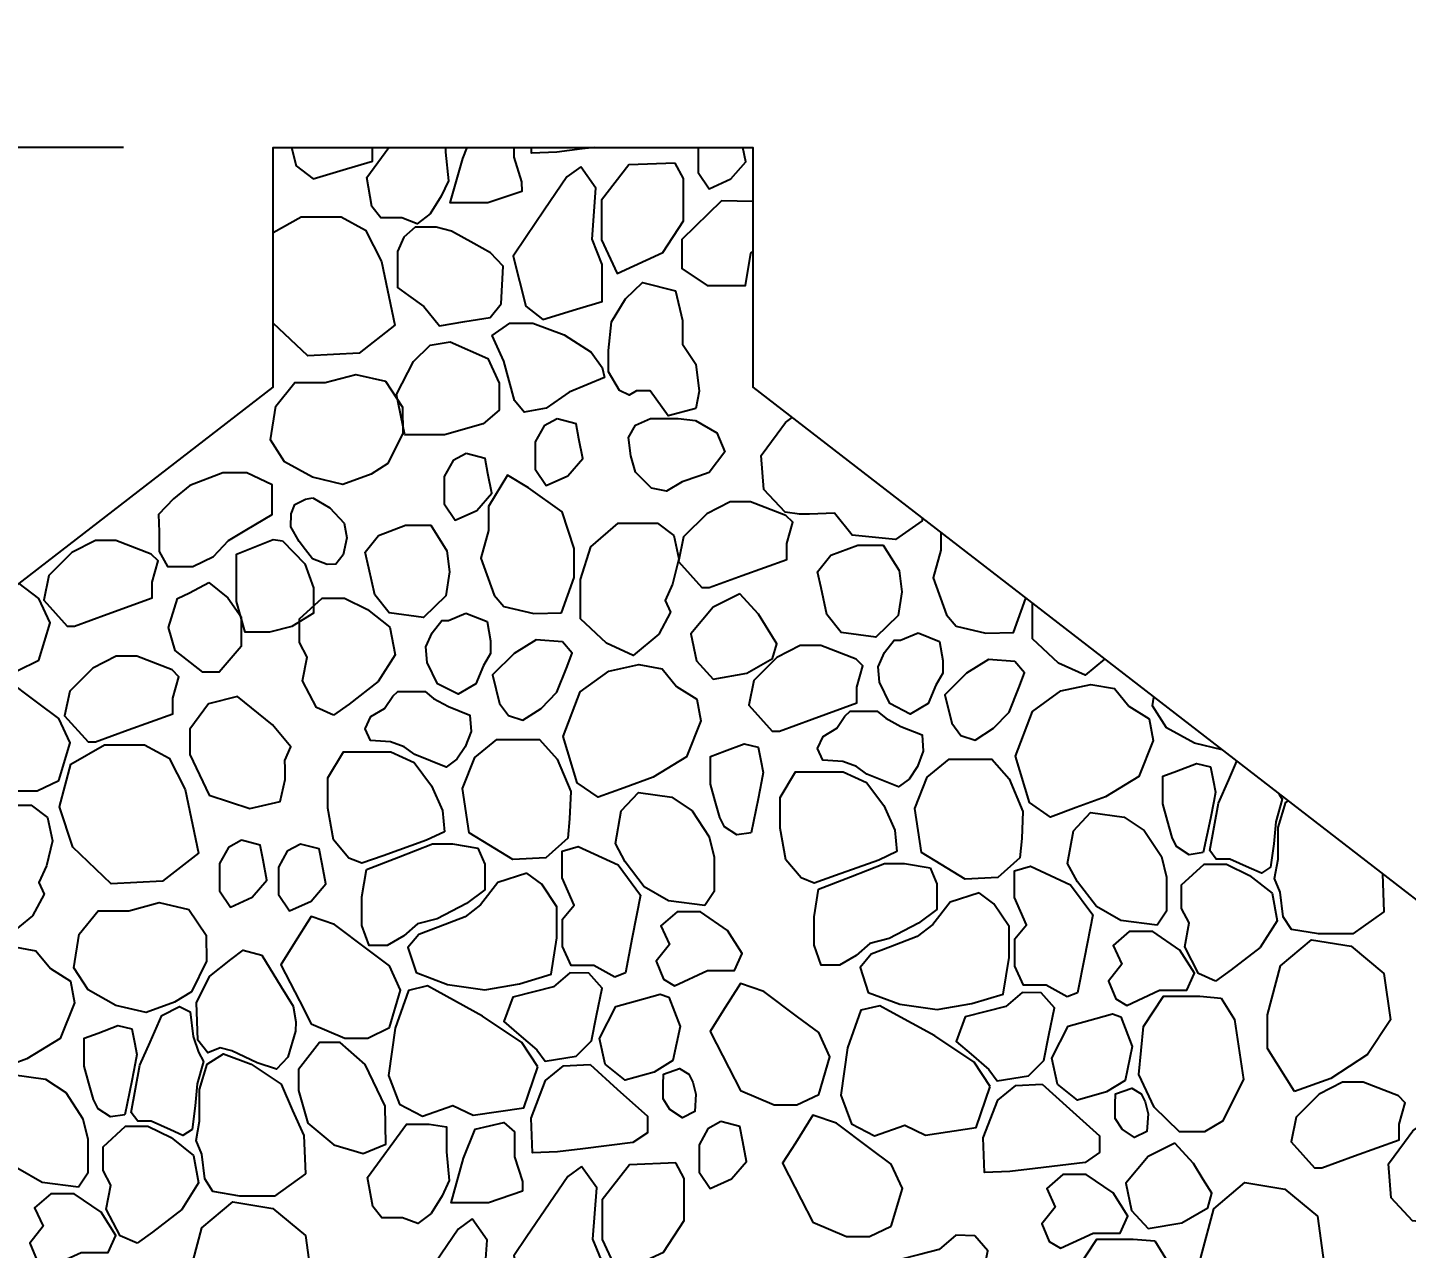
# Model space of a CAD drawing. Header units: millimetres. Extents: x -251401 to 377140, y -30451 to 275830.
# Drawn here: x 68891 to 71192, y 1223 to 3260 of the extents above; entities that cross this region are included whole.
import ezdxf

# ---------------------------------------------------------------- set-up
doc = ezdxf.new("R2010")
doc.units = ezdxf.units.MM
for name, color, linetype in [('0-S8', 8, 'Continuous'), ('A-DIMENSIONS', 30, 'Continuous'), ('A-WALL', 4, 'Continuous')]:
    doc.layers.add(name, color=color, linetype=linetype)
doc.styles.add('LEROY', font='simplex.shx')
doc.dimstyles.new('DIM100', dxfattribs={"dimscale": 0, "dimtxt": 220, "dimasz": 180, "dimexe": 220, "dimexo": 250, "dimgap": 1, "dimtad": 1, "dimtoh": 1, "dimlfac": 0.001, "dimzin": 1, "dimdsep": 46, "dimtxsty": 'LEROY', "dimblk1": 'ORIGIN', "dimblk2": 'ORIGIN', "dimsah": 1, "dimcen": 0.18, "dimclrd": 30, "dimclre": 30, "dimclrt": 7, "dimazin": 0, "dimtfac": 1, "dimtix": 1, "dimtmove": 1, "dimatfit": 3, "dimfxl": 1, "dimtvp": 1, "dimtolj": 2, "dimtzin": 0, "dimarcsym": 0})

# ---------------------------------------------------------------- blocks, each defined once
blk = doc.blocks.new('H24H24H24')
at = {"layer": '0-S8', "color": 8}
for points in [[(2690.9, 6000), (2690.9, 5958.4), (2672.5, 5931.2), (2636.4, 5947.4), (2611.7, 5976.2), (2616.3, 6000)], [(2863.6, 6000), (2884.7, 5997.4), (2926.9, 5992.2), (2968.9, 5990.5), (2969.3, 6000)], [(2998.8, 6000), (2998.8, 5983.8), (2985.5, 5942.5), (2985.4, 5926.7), (3042, 5907.3), (3104.7, 5907.3), (3083.8, 5981.8), (3076.5, 6000)], [(3112.4, 6000), (3112.4, 5992), (3107.5, 5944.5), (3119.6, 5918.8), (3137.9, 5889.4), (3160.1, 5872.5), (3185.6, 5882.3), (3220.3, 5882.3), (3235.3, 5901.2), (3243.8, 5949.6), (3207, 6000)], [(3369.7, 6000), (3361.9, 5969.5), (3333.5, 5947.4), (3277.6, 5964.3), (3234.4, 5977.3), (3234.4, 6000)], [(2600, 5910), (2651.8, 5910.8), (2718.1, 5846.5), (2718.1, 5797.8), (2676.2, 5769.5), (2611.8, 5769.5), (2602.9, 5823.7), (2600, 5826.2)], [(3400, 5857.8), (3353.5, 5884.3), (3286.9, 5884.3), (3245.8, 5862.1), (3219.2, 5809.9), (3197, 5703.4), (3256.9, 5656.9), (3342.4, 5652.4), (3400, 5707)], [(2317.4, 5381.6), (2317.1, 5376.8), (2362, 5345.7), (2433.8, 5353.2), (2463.7, 5389.9), (2505.5, 5388.1), (2521.8, 5388.1), (2546.1, 5391.2), (2581.7, 5429.2), (2586, 5486), (2559.2, 5522.1), (2545.1, 5541.1), (2534.2, 5549.2)], [(2286.2, 5357.5), (2286.2, 5327.8), (2298.8, 5281.6), (2276.9, 5219.9), (2260.7, 5201.2), (2210.8, 5189.4), (2164.7, 5190.6), (2144, 5247.7)], [(3938.7, 5183.7), (3921.5, 5150.5), (3865.4, 5126.6), (3827.2, 5126.6), (3790.9, 5144.2), (3772.4, 5206.6), (3790.9, 5247.1), (3824.2, 5272.2)], [(2012.8, 5146.2), (2045.1, 5119.5), (2089.6, 5139.7), (2133, 5180.2), (2133, 5239.2)], [(1816.9, 4994.8), (1863, 5005.8), (1909.4, 5031.5), (1933, 5068.5), (1930.7, 5082.8)], [(1721.9, 4921.4), (1716.8, 4912.3), (1727.1, 4874.7), (1730.7, 4838), (1735.8, 4798.9), (1751.1, 4788.8), (1771.6, 4798), (1804, 4812.5), (1826.5, 4812.5), (1837.5, 4827.1), (1822.8, 4906.1), (1805.8, 4944.6), (1792, 4975.7)], [(1549.4, 4788.2), (1546.8, 4724.8), (1598.4, 4687.6), (1656.1, 4687.6), (1701, 4695.1), (1714.7, 4716.2), (1719.8, 4757.3), (1729.2, 4780.1), (1723.3, 4812.6), (1723.3, 4865.2), (1710.4, 4907.5), (1706.8, 4909.8)]]:
    blk.add_lwpolyline(points, dxfattribs=at)
for points in [[(2729.6, 5974), (2806.7, 5970.8), (2852.2, 5912.2), (2852.2, 5846), (2826.2, 5789.6), (2750.1, 5824.8), (2715.5, 5877.5), (2715.5, 5948)], [(2886.8, 5967.8), (2910, 5950.9), (2947.9, 5895.1), (2978, 5850.9), (2999.8, 5818.8), (2978.5, 5735.1), (2950, 5713), (2894.2, 5729.9), (2850.9, 5742.9), (2851, 5804.6), (2867.9, 5846.7), (2861.6, 5932.1)], [(3019.5, 5739), (3016.3, 5801.7), (3037.6, 5824.4), (3065.5, 5839.8), (3102.7, 5860.4), (3128.4, 5866.8), (3163.1, 5866.8), (3182, 5850.5), (3192.8, 5826.1), (3192.8, 5766.5), (3174.2, 5753.2), (3148.5, 5734.8), (3122.7, 5702.3), (3080.5, 5709.3), (3038.2, 5716.2)], [(2694.9, 5564.6), (2740.8, 5552.3), (2771.1, 5594.1), (2794.1, 5594.1), (2806.2, 5586.5), (2822.4, 5594.2), (2840.6, 5625.4), (2840.6, 5661.4), (2835.8, 5709.2), (2812.3, 5747.2), (2784, 5774.7), (2728.9, 5760.9), (2717.2, 5711.2), (2717.2, 5671.6), (2694.9, 5638.4), (2689.2, 5593.1)], [(2847.3, 5616), (2906.2, 5591.8), (2944.8, 5564.7), (2981.2, 5558.3), (2997.4, 5578), (3015.3, 5643.2), (3034.9, 5686.4), (3005.5, 5706.6), (2966.8, 5706.6), (2914.4, 5687.3), (2869.7, 5658.5), (2851.1, 5632.9)], [(3105, 5675.6), (3042, 5647.7), (3023.3, 5606.8), (3023.3, 5561.7), (3049.8, 5538.8), (3114.4, 5520.2), (3180.3, 5520.2), (3194.6, 5587.5), (3166, 5642.7), (3138.3, 5669.9)], [(3208.6, 5472.4), (3236.7, 5454.7), (3284, 5437.6), (3334.7, 5449.6), (3381.1, 5475.4), (3404.7, 5512.3), (3395.8, 5568.1), (3364.2, 5607.5), (3313.2, 5607.5), (3262.3, 5621.4), (3212.8, 5609.8), (3184.3, 5566.6), (3183.5, 5523.4)], [(2695.6, 5544.1), (2660, 5523.9), (2646.5, 5492.1), (2672.5, 5457.4), (2689.8, 5451.6), (2717.9, 5442.3), (2743.8, 5426.6), (2768.8, 5431.4), (2795.8, 5458.4), (2803.5, 5485.3), (2807.4, 5516.2), (2795.8, 5536.4), (2770.8, 5547.9), (2724.5, 5547.9)], [(2926, 5547.2), (2948, 5535.2), (2962.7, 5508.5), (2962.7, 5462.9), (2944.4, 5435.7), (2908.2, 5451.9), (2883.6, 5480.7), (2889.9, 5513.7), (2894.7, 5538.9)], [(3077.9, 5489.5), (3099.9, 5477.5), (3114.6, 5450.8), (3114.6, 5405.2), (3096.2, 5378), (3060.1, 5394.2), (3035.4, 5423), (3041.7, 5456), (3046.5, 5481.2)], [(2919.3, 5223.6), (2898.1, 5282.2), (2898.1, 5330.8), (2918, 5391.9), (2974.2, 5431.8), (3009.1, 5453), (3040.8, 5400.8), (3040.8, 5360.7), (3053.4, 5314.6), (3031.6, 5252.9), (3015.3, 5234.2), (2965.4, 5222.3)], [(3444.1, 5456.8), (3484, 5457.3), (3539.1, 5435.7), (3566.5, 5413.6), (3591.5, 5387.4), (3590.4, 5358.4), (3590.4, 5326), (3576.7, 5301), (3534, 5301), (3499.9, 5317.4), (3474.8, 5344.2), (3444.1, 5362.4), (3401.9, 5387.4), (3401.9, 5414.7), (3401.9, 5436.9)], [(2544.5, 5385.9), (2603.4, 5408.6), (2637.6, 5408.6), (2676.7, 5388.7), (2715.2, 5350.3), (2723.7, 5309), (2684.6, 5265.7), (2672.5, 5265.7), (2617.7, 5285.6), (2543, 5312.7), (2543, 5338.9), (2533, 5374.5)], [(3334, 5415.5), (3305.7, 5398.8), (3281.8, 5372.9), (3277, 5348.5), (3283.4, 5320.2), (3295.3, 5304.7), (3310.1, 5303.9), (3334.4, 5313.5), (3346, 5328.6), (3356.8, 5342.6), (3370.7, 5366.9), (3370.3, 5388.8), (3364, 5404), (3346, 5413.1)], [(2756.8, 5188), (2799.7, 5152.5), (2844.2, 5172.7), (2887.6, 5213.2), (2887.6, 5278.8), (2869.9, 5333.6), (2824.4, 5373.1), (2758.8, 5373.1), (2731.6, 5352.3), (2723.2, 5313.3), (2733.6, 5271.4), (2745.9, 5243.8), (2737, 5224.5)], [(3224.5, 5352.7), (3179.3, 5369.5), (3136.8, 5369.5), (3110.3, 5327.1), (3105.8, 5291.7), (3112, 5251.8), (3149.2, 5215.6), (3206.8, 5223.5), (3230.7, 5253.6), (3240.4, 5297.9), (3246.4, 5324.8)], [(3384.3, 5343.8), (3347.4, 5305.4), (3332.9, 5264.9), (3332.9, 5222.9), (3369.1, 5200.5), (3406.1, 5191.1), (3446.6, 5191.1), (3461.1, 5242.5), (3461.1, 5292.4), (3461.1, 5321.3), (3400.3, 5346)], [(3603.7, 5321.4), (3662.7, 5344.1), (3696.8, 5344.1), (3736, 5324.2), (3774.4, 5285.8), (3782.9, 5244.6), (3743.8, 5201.2), (3731.7, 5201.2), (3676.9, 5221.1), (3602.2, 5248.2), (3602.2, 5274.4), (3592.2, 5310)], [(2469.9, 5319.8), (2424.7, 5336.6), (2382.2, 5336.6), (2355.7, 5294.1), (2351.2, 5258.7), (2357.4, 5218.9), (2394.6, 5182.6), (2452.2, 5190.6), (2476.1, 5220.7), (2485.8, 5264.9), (2491.8, 5291.8)], [(3507.4, 5274.3), (3475.6, 5248.3), (3453.8, 5216.8), (3453.8, 5167.2), (3490.1, 5124.5), (3517.6, 5124.5), (3563.9, 5160.7), (3574.8, 5199.1), (3559.6, 5247.5), (3540, 5257)], [(2621.5, 5255.3), (2666.1, 5233), (2703.5, 5188.5), (2694, 5143.1), (2666.1, 5112.9), (2609.9, 5122.6), (2566.7, 5147.4), (2560, 5171.7), (2574.1, 5194.9), (2590.3, 5221.3)], [(3299.3, 5052.6), (3327.7, 5065.3), (3351, 5109.8), (3343.4, 5149.7), (3356, 5174), (3356, 5213.5), (3318.6, 5247.9), (3281.1, 5247.9), (3242.6, 5229.2), (3205.2, 5199.3), (3196.6, 5153.3), (3224.9, 5108.8), (3273.5, 5071.3)], [(3078.6, 5222.7), (3042.8, 5208.8), (3037.6, 5176.9), (3037.6, 5155.6), (3048.9, 5135.5), (3062, 5105), (3091.7, 5087.6), (3125.7, 5105), (3143.2, 5140.7), (3145.3, 5166.5), (3134.9, 5190), (3118.7, 5210.5), (3107.8, 5210.5)], [(2324, 5189.8), (2288.2, 5175.8), (2283, 5144), (2283, 5122.6), (2294.3, 5102.6), (2307.4, 5072), (2337.1, 5054.6), (2371.1, 5072), (2388.6, 5107.8), (2390.7, 5133.5), (2380.3, 5157.1), (2364.1, 5177.6), (2353.2, 5177.6)], [(2917.3, 5175.1), (2961.2, 5178.4), (2997.9, 5155.4), (3034.1, 5119.8), (3022.6, 5072.1), (3007.2, 5051.9), (2983.6, 5044.2), (2952.9, 5063.9), (2926.6, 5090.8), (2910.7, 5131.3), (2901, 5156.2)], [(2427.5, 5146.2), (2486.5, 5168.9), (2520.6, 5168.9), (2559.8, 5149), (2598.2, 5110.6), (2606.7, 5069.4), (2567.6, 5026), (2555.5, 5026), (2500.7, 5045.9), (2426, 5073.1), (2426, 5099.2), (2416, 5134.8)], [(2162.7, 5142.2), (2206.6, 5145.5), (2243.3, 5122.5), (2279.5, 5086.8), (2267.9, 5039.2), (2252.6, 5018.9), (2229, 5011.2), (2198.3, 5031), (2172, 5057.8), (2156.1, 5098.3), (2146.3, 5123.3)], [(2686.5, 5043.3), (2710.5, 4983.3), (2766.2, 4949.5), (2814.7, 4931.5), (2857.8, 4915.6), (2892.7, 4939.7), (2916.2, 5017.1), (2887.8, 5091.8), (2840.3, 5126.1), (2790.2, 5137), (2750.9, 5129.9), (2726.9, 5100.5), (2693.1, 5079.2)], [(3568.8, 5128.3), (3627.8, 5151), (3662, 5151), (3701.1, 5131.1), (3739.5, 5092.7), (3748.1, 5051.5), (3708.9, 5008.1), (3696.8, 5008.1), (3642, 5028), (3567.4, 5055.1), (3567.4, 5081.3), (3557.4, 5116.9)], [(3757.6, 4943.9), (3739.1, 5006.4), (3757.6, 5046.9), (3793, 5073.5), (3849, 5115.6), (3888.2, 5128.8), (3917.5, 5082.4), (3938.9, 5048.5), (3907.7, 4988.1), (3888.2, 4950.2), (3832.1, 4926.3), (3793.8, 4926.3)], [(1931.9, 5010.3), (1955.9, 4950.4), (2011.6, 4916.6), (2060.1, 4898.6), (2103.2, 4882.6), (2138.1, 4906.8), (2161.5, 4984.2), (2133.2, 5058.8), (2085.7, 5093.2), (2035.6, 5104.1), (1996.3, 5097), (1972.3, 5067.5), (1938.5, 5046.3)], [(3107.7, 5066.9), (3071.8, 5052.6), (3069.9, 5025.4), (3079.8, 5000), (3093.4, 4979), (3111.4, 4966), (3164, 4987), (3181.4, 5000), (3204.3, 5008.1), (3237.7, 5010.6), (3246.4, 5029.7), (3237.1, 5050.2), (3214.2, 5063.8), (3200.6, 5084.2), (3191.9, 5092.2), (3164.6, 5092.2), (3146.7, 5092.2), (3132.4, 5080.5)], [(3380.4, 4977.3), (3370.4, 4999.6), (3401.1, 5036.8), (3459.8, 5084), (3507.9, 5071.6), (3539.3, 5029.4), (3539.3, 4987.2), (3507, 4919.4), (3439.2, 4897), (3388.7, 4908.6), (3379.9, 4945.3), (3379.9, 4964.5)], [(2353.1, 5033.9), (2317.2, 5019.7), (2315.3, 4992.5), (2325.2, 4967.1), (2338.8, 4946), (2356.8, 4933.1), (2409.4, 4954.1), (2426.8, 4967.1), (2449.7, 4975.1), (2483.1, 4977.6), (2491.8, 4996.8), (2482.5, 5017.2), (2459.6, 5030.8), (2446, 5051.2), (2437.3, 5059.3), (2410, 5059.3), (2392.1, 5059.3), (2377.8, 5047.5)], [(2602.7, 4856.3), (2626.6, 4852.8), (2647.3, 4866.3), (2654.9, 4881.8), (2662.5, 4909.2), (2670.3, 4937.4), (2670.3, 4983.8), (2647.3, 4992.5), (2614.2, 5004.9), (2590.8, 4999.5), (2586.5, 4977.3), (2582.5, 4957), (2585.3, 4941.8), (2590.7, 4913)], [(2905.8, 4879.9), (2908.6, 4847.6), (2945.4, 4814.7), (3000.1, 4811.9), (3040.3, 4836.4), (3073.1, 4856.5), (3084.3, 4930.1), (3063.7, 4981.9), (3026.9, 5012), (2955.5, 5012), (2926.5, 4979.1), (2903.6, 4925.1)], [(3547, 4928.8), (3524.8, 4822.3), (3584.8, 4775.7), (3670.3, 4771.2), (3734.6, 4832.2), (3756.8, 4899.9), (3738, 4970.9), (3681.4, 5003.1), (3614.7, 5003.1), (3573.7, 4980.9)], [(1848.1, 4823.3), (1872, 4819.8), (1892.6, 4833.4), (1900.2, 4848.8), (1907.8, 4876.2), (1915.7, 4904.5), (1915.7, 4950.8), (1892.7, 4959.5), (1859.6, 4972), (1836.2, 4966.6), (1831.9, 4944.3), (1827.9, 4924), (1830.7, 4908.8), (1836.1, 4880.1)], [(2151.2, 4847), (2154, 4814.6), (2190.8, 4781.8), (2245.5, 4779), (2285.7, 4803.5), (2318.5, 4823.5), (2329.7, 4897.1), (2309.1, 4949), (2272.3, 4979.1), (2200.9, 4979.1), (2171.9, 4946.2), (2149, 4892.1)], [(3114.2, 4858.2), (3144.4, 4843.9), (3216.7, 4818.1), (3252.1, 4805.5), (3273.6, 4814.2), (3299.3, 4844.4), (3308.7, 4897.3), (3308.7, 4948.3), (3283, 4991.3), (3203.8, 4991.3), (3164.7, 4973.5), (3136, 4934.9), (3117.6, 4893.8)], [(2359.6, 4825.3), (2389.8, 4810.9), (2462, 4785.2), (2497.5, 4772.6), (2519, 4781.2), (2544.7, 4811.4), (2554.1, 4864.4), (2554.1, 4915.3), (2528.4, 4958.4), (2449.2, 4958.4), (2410.1, 4940.6), (2381.3, 4902), (2363, 4860.9)], [(2679.8, 4735.3), (2740.6, 4743), (2781, 4766.4), (2812.6, 4807.7), (2829.1, 4838.3), (2819.4, 4892.8), (2790.7, 4923.4), (2734.8, 4915.6), (2701.2, 4893.3), (2672.5, 4849.5), (2664.2, 4815.5), (2664.2, 4758.6)], [(3801.8, 4717.7), (3844.8, 4682.1), (3889.2, 4702.4), (3932.7, 4742.8), (3932.7, 4808.5), (3914.9, 4863.3), (3869.4, 4902.7), (3803.8, 4902.7), (3776.6, 4882), (3768.2, 4843), (3778.6, 4801.1), (3790.9, 4773.4), (3782, 4754.2)], [(1925.2, 4702.3), (1986, 4710.1), (2026.4, 4733.4), (2058, 4774.8), (2074.5, 4805.4), (2064.8, 4859.8), (2036.1, 4890.5), (1980.2, 4882.7), (1946.6, 4860.3), (1917.9, 4816.6), (1909.6, 4782.5), (1909.6, 4725.7)], [(2829.8, 4615.5), (2865.2, 4635), (2902.7, 4635), (2917.2, 4666.6), (2917.2, 4712.3), (2897.9, 4735.6), (2917.7, 4781.4), (2917.7, 4826), (2891.3, 4833.6), (2824.3, 4802.7), (2787.3, 4752.5), (2801, 4681.5), (2812.4, 4622.5)], [(3058.7, 4830.9), (3047.2, 4804), (3047.2, 4761.2), (3077.7, 4738.7), (3126.7, 4713.1), (3159.4, 4704.7), (3181.9, 4684.4), (3209.7, 4668.5), (3240.2, 4668.5), (3252.1, 4702), (3252.1, 4749.3), (3244.6, 4795.2), (3191.2, 4815.9), (3134.5, 4837.9), (3101.1, 4837.9)], [(3354.7, 4837.7), (3376.7, 4825.7), (3391.4, 4798.9), (3391.4, 4753.4), (3373, 4726.1), (3336.9, 4742.4), (3312.2, 4771.2), (3318.5, 4804.2), (3323.3, 4829.4)], [(3452.9, 4844.1), (3474.9, 4832.1), (3489.6, 4805.3), (3489.6, 4759.8), (3471.3, 4732.5), (3435.1, 4748.8), (3410.5, 4777.6), (3416.8, 4810.6), (3421.6, 4835.8)], [(1827.6, 4608.8), (1855.9, 4621.4), (1879.2, 4666), (1871.6, 4705.9), (1884.3, 4730.2), (1884.3, 4769.7), (1846.8, 4804.1), (1809.4, 4804.1), (1770.9, 4785.3), (1733.4, 4755.5), (1724.8, 4709.5), (1753.2, 4664.9), (1801.8, 4627.5)], [(2075.2, 4582.6), (2110.6, 4602), (2148.1, 4602), (2162.6, 4633.7), (2162.6, 4679.3), (2143.3, 4702.6), (2163.1, 4748.5), (2163.1, 4793.1), (2136.7, 4800.7), (2069.7, 4769.8), (2032.7, 4719.6), (2046.4, 4648.6), (2057.8, 4589.5)], [(2304.1, 4798), (2292.6, 4771), (2292.6, 4728.2), (2323.1, 4705.7), (2372.1, 4680.1), (2404.8, 4671.7), (2427.3, 4651.4), (2455.1, 4635.5), (2485.6, 4635.5), (2497.5, 4669.1), (2497.5, 4716.3), (2490, 4762.2), (2436.6, 4782.9), (2379.9, 4805), (2346.5, 4805)], [(2976.6, 4789.3), (3025.1, 4773.4), (3054.3, 4736.3), (3080, 4716.3), (3124.6, 4699.1), (3156.8, 4686.8), (3175.5, 4664.8), (3161.8, 4623.1), (3109.2, 4603.1), (3046.9, 4594.6), (2989.1, 4604.3), (2936.5, 4620.3), (2926.8, 4681.4), (2926.8, 4732.8), (2952, 4770.5)], [(2222, 4756.3), (2270.5, 4740.4), (2299.7, 4703.3), (2325.4, 4683.3), (2370, 4666.2), (2402.2, 4653.8), (2420.9, 4631.9), (2407.2, 4590.2), (2354.6, 4570.2), (2292.3, 4561.6), (2234.5, 4571.3), (2181.9, 4587.3), (2172.2, 4648.5), (2172.2, 4699.9), (2197.4, 4737.6)], [(3536.5, 4591.3), (3564.6, 4573.6), (3611.9, 4556.4), (3662.6, 4568.4), (3709, 4594.2), (3732.6, 4631.1), (3723.7, 4687), (3692.1, 4726.3), (3641.1, 4726.3), (3590.1, 4740.2), (3540.7, 4728.6), (3512.1, 4685.4), (3511.4, 4642.2)], [(2730.4, 4601.3), (2675.6, 4626.6), (2630.4, 4626.6), (2617.7, 4655), (2642.1, 4693.6), (2687.2, 4724.5), (2726.3, 4724.5), (2753.2, 4701.2), (2738.9, 4670.2), (2761, 4642), (2748.9, 4612.4)], [(3206.2, 4531.6), (3187.7, 4594), (3206.2, 4634.5), (3241.6, 4661.2), (3297.7, 4703.3), (3336.8, 4716.5), (3366.1, 4670.1), (3387.6, 4636.2), (3356.3, 4575.8), (3336.8, 4537.9), (3280.7, 4514), (3242.4, 4514)], [(1695.8, 4424.9), (1741.2, 4496.5), (1741.2, 4552.7), (1719.4, 4634.5), (1667.7, 4677.9), (1601.2, 4667), (1546.8, 4621.7), (1536, 4544.4), (1574.3, 4486.2), (1635.1, 4446.6)], [(1975.8, 4568.3), (1921, 4593.7), (1875.8, 4593.7), (1863.1, 4622.1), (1887.5, 4660.6), (1932.6, 4691.5), (1971.7, 4691.5), (1998.6, 4668.2), (1984.3, 4637.2), (2006.4, 4609.1), (1994.3, 4579.5)], [(3362.5, 4541.1), (3362.7, 4525.6), (3375.6, 4482.1), (3394.5, 4462.2), (3427, 4472.3), (3469.2, 4492.8), (3488.3, 4497.7), (3509.1, 4489.2), (3526, 4510.5), (3527.9, 4573.3), (3506, 4617), (3470.6, 4644.9), (3450.4, 4660.8), (3419, 4652), (3386.6, 4599.6), (3366.7, 4567.3)], [(3731.6, 4572.9), (3755.6, 4513), (3811.2, 4479.2), (3859.7, 4461.2), (3902.8, 4445.2), (3937.7, 4469.4), (3961.2, 4546.8), (3932.8, 4621.5), (3885.4, 4655.8), (3835.2, 4666.7), (3795.9, 4659.6), (3771.9, 4630.2), (3738.1, 4608.9)], [(2489.8, 4420), (2471.3, 4482.5), (2489.8, 4523), (2525.2, 4549.6), (2581.3, 4591.8), (2620.4, 4604.9), (2649.7, 4558.6), (2671.2, 4524.6), (2640, 4464.2), (2620.4, 4426.4), (2564.3, 4402.4), (2526.1, 4402.4)], [(2873.3, 4622.1), (2904.9, 4623), (2932.5, 4599.3), (2965.1, 4591.1), (3000.1, 4582.3), (3015.3, 4541.3), (2990.2, 4519.8), (2960.4, 4494.3), (2946.5, 4475.4), (2894.5, 4483.6), (2869.1, 4509.4), (2860.5, 4551.7), (2851.2, 4597.2)], [(1818.3, 4580.5), (1795.9, 4544.8), (1781.3, 4444.7), (1815.9, 4375.5), (1846.2, 4357.3), (1888.1, 4357.3), (1930, 4398.6), (1955.5, 4453.2), (1948.2, 4533.2), (1914.8, 4583.6), (1854.1, 4583.6)], [(2118.7, 4589.1), (2150.3, 4590), (2177.9, 4566.4), (2210.5, 4558.1), (2245.5, 4549.3), (2260.7, 4508.4), (2235.6, 4486.9), (2205.8, 4461.4), (2191.9, 4442.4), (2139.9, 4450.7), (2114.5, 4476.5), (2105.9, 4518.7), (2096.6, 4564.2)], [(2740.2, 4582), (2721.3, 4533), (2733.3, 4476.2), (2764.4, 4457.2), (2812.6, 4443.4), (2846.2, 4470.1), (2855.4, 4513.4), (2828.1, 4566.6), (2782.2, 4579.3), (2754.3, 4587.1)], [(2958.3, 4466), (2985.3, 4506.4), (3050.8, 4550.7), (3126.3, 4591.9), (3142.7, 4600.8), (3174.4, 4593.3), (3196.3, 4530.6), (3207.7, 4451.7), (3189.6, 4403.6), (3151.1, 4383.7), (3100.6, 4401.3), (3066.4, 4385.1), (2981.7, 4397.4)], [(2203.7, 4433.1), (2230.6, 4473.5), (2296.1, 4517.8), (2371.7, 4559), (2388.1, 4567.9), (2419.8, 4560.4), (2441.7, 4497.6), (2453.1, 4418.7), (2435, 4370.7), (2396.5, 4350.7), (2346, 4368.3), (2311.8, 4352.1), (2227.1, 4364.5)], [(3535.4, 4361.5), (3550.7, 4351.4), (3571.3, 4360.6), (3603.7, 4375.1), (3626.1, 4375.1), (3637.2, 4389.7), (3622.5, 4468.7), (3605.4, 4507.3), (3585.8, 4551.5), (3556.4, 4566.7), (3538.7, 4557.9), (3533.8, 4516.5), (3524.9, 4490.2), (3516.4, 4474.9), (3526.8, 4437.3), (3530.3, 4400.6)], [(1985.6, 4549.1), (1966.7, 4500), (1978.7, 4443.2), (2009.7, 4424.3), (2058, 4410.5), (2091.6, 4437.2), (2100.8, 4480.5), (2073.5, 4533.6), (2027.6, 4546.4), (1999.7, 4554.1)], [(3647.8, 4386), (3671.6, 4382.4), (3692.3, 4396), (3699.9, 4411.5), (3707.5, 4438.8), (3715.3, 4467.1), (3715.3, 4513.5), (3692.3, 4522.2), (3659.2, 4534.6), (3635.8, 4529.2), (3631.5, 4507), (3627.5, 4486.7), (3630.4, 4471.5), (3635.7, 4442.7)], [(3213.2, 4400.1), (3246.7, 4469.7), (3288.5, 4506.6), (3323, 4506.6), (3357.6, 4461.6), (3357.6, 4426.3), (3342.3, 4371.7), (3298.9, 4335.5), (3249.9, 4321.1), (3212.1, 4337.1)], [(3346.4, 4287.5), (3398, 4250.2), (3455.8, 4250.2), (3500.6, 4257.7), (3514.3, 4278.8), (3519.4, 4320), (3528.8, 4342.7), (3522.9, 4375.2), (3522.9, 4427.8), (3510, 4470.1), (3482.9, 4487.7), (3436.7, 4470.5), (3386.9, 4436.8), (3367.7, 4393.3), (3349.1, 4351.1)], [(2871.4, 4470), (2825.9, 4428.8), (2775.7, 4383.4), (2775.7, 4355.8), (2800.1, 4339.5), (2883.4, 4329.2), (2925.6, 4324), (2967.6, 4322.3), (2969.9, 4380.1), (2945.8, 4443.1), (2915.6, 4467.8)], [(2694.9, 4420.2), (2696.7, 4391.1), (2717.4, 4380.8), (2738.2, 4394.9), (2749.6, 4412.5), (2749.6, 4436.3), (2749, 4453.6), (2722.2, 4463), (2706.6, 4453.9), (2700, 4440.2)], [(3724.8, 4264.9), (3785.6, 4272.7), (3826, 4296.1), (3857.6, 4337.4), (3874.2, 4368), (3864.4, 4422.5), (3835.7, 4453.1), (3779.8, 4445.3), (3746.2, 4422.9), (3717.5, 4379.2), (3709.2, 4345.2), (3709.2, 4288.3)], [(1522.6, 4417.5), (1581.6, 4440.2), (1615.7, 4440.2), (1654.9, 4420.3), (1693.3, 4381.9), (1701.8, 4340.6), (1662.7, 4297.3), (1650.6, 4297.3), (1595.8, 4317.2), (1521.1, 4344.3), (1521.1, 4370.5), (1511.1, 4406.1)], [(1940.2, 4387.3), (1942.1, 4358.2), (1962.8, 4347.8), (1983.6, 4362), (1995, 4379.6), (1995, 4403.4), (1994.4, 4420.6), (1967.6, 4430.1), (1952, 4421), (1945.4, 4407.3)], [(2116.8, 4437.1), (2071.2, 4395.9), (2021.1, 4350.5), (2021.1, 4322.9), (2045.5, 4306.5), (2128.8, 4296.2), (2171, 4291), (2213, 4289.4), (2215.3, 4347.2), (2191.1, 4410.1), (2161, 4434.8)], [(1333.3, 4389.3), (1308.4, 4363.7), (1294.7, 4298.9), (1274.1, 4266.5), (1270.3, 4194.8), (1315.2, 4163.6), (1387, 4171.1), (1416.9, 4207.9), (1458.7, 4206), (1475, 4206), (1499.3, 4209.1), (1534.9, 4247.1), (1539.2, 4303.9), (1512.4, 4340), (1498.3, 4359.1), (1466.8, 4382.4), (1426.3, 4394.3), (1380.1, 4394.3)], [(2368.8, 4200.3), (2350.3, 4262.8), (2368.8, 4303.3), (2404.2, 4329.9), (2460.3, 4372), (2499.4, 4385.2), (2528.7, 4338.8), (2550.2, 4304.9), (2519, 4244.5), (2499.4, 4206.6), (2443.3, 4182.7), (2405, 4182.7)], [(2652.9, 4374.5), (2674.9, 4362.5), (2689.6, 4335.8), (2689.6, 4290.2), (2671.2, 4263), (2635.1, 4279.2), (2610.4, 4308), (2616.7, 4341), (2621.5, 4366.2)], [(2984.1, 4258.5), (3040.7, 4239.1), (3103.4, 4239.1), (3082.5, 4313.6), (3063.1, 4361.9), (3015.2, 4373), (2997.5, 4357.5), (2997.5, 4315.6), (2984.3, 4274.3)], [(3118.3, 4250.6), (3136.6, 4221.2), (3158.8, 4204.3), (3184.3, 4214.1), (3219, 4214.1), (3234, 4233), (3242.5, 4281.4), (3177.8, 4370.2), (3139.9, 4370.2), (3111.1, 4365.6), (3111.1, 4323.8), (3106.2, 4276.2)], [(3627.2, 4171.4), (3655.6, 4184.1), (3678.8, 4228.6), (3671.2, 4268.6), (3683.9, 4292.8), (3683.9, 4332.3), (3646.4, 4366.7), (3609, 4366.7), (3570.5, 4348), (3533.1, 4318.1), (3524.5, 4272.1), (3552.8, 4227.6), (3601.4, 4190.1)], [(1895.6, 4338.5), (1940.1, 4316.2), (1977.5, 4271.7), (1968, 4226.4), (1940.1, 4196.1), (1883.9, 4205.8), (1840.7, 4230.6), (1834, 4254.9), (1848.2, 4278.1), (1864.3, 4304.5)], [(2728.3, 4305.8), (2805.4, 4302.6), (2851, 4244), (2851, 4177.8), (2824.9, 4121.4), (2748.8, 4156.6), (2714.2, 4209.3), (2714.2, 4279.8)], [(2086.7, 4163.1), (2031.9, 4188.5), (1986.7, 4188.5), (1974, 4216.9), (1998.4, 4255.4), (2043.5, 4286.3), (2082.6, 4286.3), (2109.5, 4263), (2095.2, 4232), (2117.3, 4203.8), (2105.2, 4174.3)], [(2885.5, 4299.5), (2908.7, 4282.7), (2946.6, 4226.9), (2976.7, 4182.7), (2998.5, 4150.6), (2977.2, 4066.9), (2948.7, 4044.8), (2892.9, 4061.7), (2849.6, 4074.7), (2849.7, 4136.4), (2866.6, 4178.5), (2860.3, 4263.9)], [(1806.7, 4019.7), (1852.1, 4091.2), (1852.1, 4147.5), (1830.3, 4229.2), (1778.6, 4272.7), (1712.1, 4261.8), (1657.7, 4216.5), (1646.9, 4139.2), (1685.2, 4081), (1746, 4041.4)], [(3495.4, 3987.5), (3540.8, 4059.1), (3540.8, 4115.3), (3519.1, 4197.1), (3467.3, 4240.5), (3400.8, 4229.7), (3346.4, 4184.3), (3335.6, 4107), (3373.9, 4048.9), (3434.7, 4009.2)], [(3775.4, 4130.9), (3720.6, 4156.3), (3675.4, 4156.3), (3662.7, 4184.7), (3687.1, 4223.2), (3732.3, 4254.2), (3771.3, 4254.2), (3798.2, 4230.8), (3783.9, 4199.8), (3806, 4171.7), (3793.9, 4142.1)], [(3068.1, 4212), (3091.3, 4195.2), (3129.2, 4139.4), (3159.2, 4095.2), (3181.1, 4063), (3159.7, 3979.4), (3131.3, 3957.3), (3075.5, 3974.1), (3032.2, 3987.2), (3032.3, 4048.9), (3049.1, 4091), (3042.8, 4176.4)], [(1929.2, 4175.3), (1906.8, 4139.5), (1892.2, 4039.5), (1926.8, 3970.3), (1957.1, 3952.1), (1999, 3952.1), (2040.9, 3993.4), (2066.4, 4048), (2059.1, 4128), (2025.7, 4178.4), (1965, 4178.4)], [(2229.6, 4183.9), (2261.2, 4184.8), (2288.8, 4161.2), (2321.4, 4152.9), (2356.4, 4144.1), (2371.6, 4103.1), (2346.5, 4081.7), (2316.7, 4056.1), (2302.8, 4037.2), (2250.8, 4045.5), (2225.4, 4071.3), (2216.8, 4113.5), (2207.5, 4159)]]:
    blk.add_lwpolyline(points, close=True, dxfattribs=at)
blk = doc.blocks.new('USER ARROW 100')
at = {"layer": 'A-DIMENSIONS'}
for q in [(-200, 0), (200, 0)]:
    blk.add_line((0, 0), q, dxfattribs=at)
for points in [[(0, 0), (0, 200)], [(0, 0), (0, -200)]]:
    blk.add_lwpolyline(points, dxfattribs=at)
blk.add_circle((0, 0), 90, dxfattribs=at)
blk = doc.blocks.new('*D129')
at = {"layer": 'A-DIMENSIONS', "color": 30, "transparency": 16777216}
for p, q in [((69051.3, 3059.9), (61500.8, 3059.9)), ((61500.8, -2939.1), (61500.8, 3058.9)), ((66451.3, -2940.1), (61500.8, -2940.1))]:
    blk.add_line(p, q, dxfattribs=at)
at = {"layer": 'Defpoints', "color": 0, "transparency": 16777216}
for p in [(61500.8, 3059.9), (69301.3, 3059.9), (66701.3, -2940.1)]:
    blk.add_point(p, dxfattribs=at)
at = {"layer": 'A-DIMENSIONS', "color": 30, "transparency": 16777216}
for p, rotation in [((61500.8, 3059.9), 90), ((61500.8, -2940.1), 270)]:
    blk.add_blockref('USER ARROW 100', p, dxfattribs=dict(at, rotation=rotation))
at = {"layer": 'A-DIMENSIONS', "color": 7, "transparency": 16777216, "insert": (61290.8, 59.9), "char_height": 220, "attachment_point": 5, "rotation": 90, "style": 'LEROY'}
blk.add_mtext('\\A2;6.00 METERS', dxfattribs=at)
blk = doc.blocks.new('*D133')
at = {"layer": 'A-DIMENSIONS', "color": 30, "transparency": 16777216}
for p, q in [((69051.3, 3059.9), (62000.8, 3059.9)), ((62000.8, 3058.9), (62000.8, 160.9)), ((66224.5, 159.9), (62000.8, 159.9))]:
    blk.add_line(p, q, dxfattribs=at)
at = {"layer": 'Defpoints', "color": 0, "transparency": 16777216}
for p in [(69301.3, 3059.9), (62000.8, 159.9), (66474.5, 159.9)]:
    blk.add_point(p, dxfattribs=at)
at = {"layer": 'A-DIMENSIONS', "color": 30, "transparency": 16777216}
for p, rotation in [((62000.8, 3059.9), 90), ((62000.8, 159.9), 270)]:
    blk.add_blockref('USER ARROW 100', p, dxfattribs=dict(at, rotation=rotation))
at = {"layer": 'A-DIMENSIONS', "color": 7, "transparency": 16777216, "insert": (61790.8, 1609.9), "char_height": 220, "attachment_point": 5, "rotation": 90, "style": 'LEROY'}
blk.add_mtext('\\A2;2.90', dxfattribs=at)

msp = doc.modelspace()

# ---------------------------------------------------------------- linework, layer by layer
at = {"layer": 'A-WALL'}
msp.add_lwpolyline([(66701.291, 959.856), (67101.291, 959.856), (69301.291, 2659.856), (69301.291, 3059.856), (70101.291, 3059.856), (70101.291, 2659.856), (72301.291, 959.856), (72701.291, 959.856), (72701.291, -2940.144), (66701.291, -2940.144)], close=True, dxfattribs=at)

# ---------------------------------------------------------------- block references
at = {"layer": 'A-WALL', "xscale": -1}
msp.add_blockref('H24H24H24', (72701.291, -2940.144), dxfattribs=at)

# ---------------------------------------------------------------- dimensions: what is measured, and where the dimension line sits
at = {"layer": 'A-DIMENSIONS'}
dim = msp.add_linear_dim(base=(61500.791, 3059.856), p1=(66701.291, -2940.144), p2=(69301.291, 3059.856), angle=90, text='<> METERS', dimstyle='DIM100', override={"dimscale": 1, "dimasz": 1, "dimexe": 0, "dimgap": 100, "dimblk1": 'USER ARROW 100', "dimblk2": 'USER ARROW 100', "dimlwd": 65535, "dimlwe": 65535}, dxfattribs=at)
dim.commit()
dim.dimension.update_dxf_attribs({"geometry": '*D129', "text_midpoint": (61290.791, 59.856)})
dim = msp.add_linear_dim(base=(62000.791, 159.856), p1=(69301.291, 3059.856), p2=(66474.53, 159.856), angle=270, dimstyle='DIM100', override={"dimscale": 1, "dimasz": 1, "dimexe": 0, "dimgap": 100, "dimblk1": 'USER ARROW 100', "dimblk2": 'USER ARROW 100', "dimlwd": 65535, "dimlwe": 65535}, dxfattribs=at)
dim.commit()
dim.dimension.update_dxf_attribs({"geometry": '*D133', "text_midpoint": (61790.791, 1609.856)})

doc.saveas('drawing.dxf')
